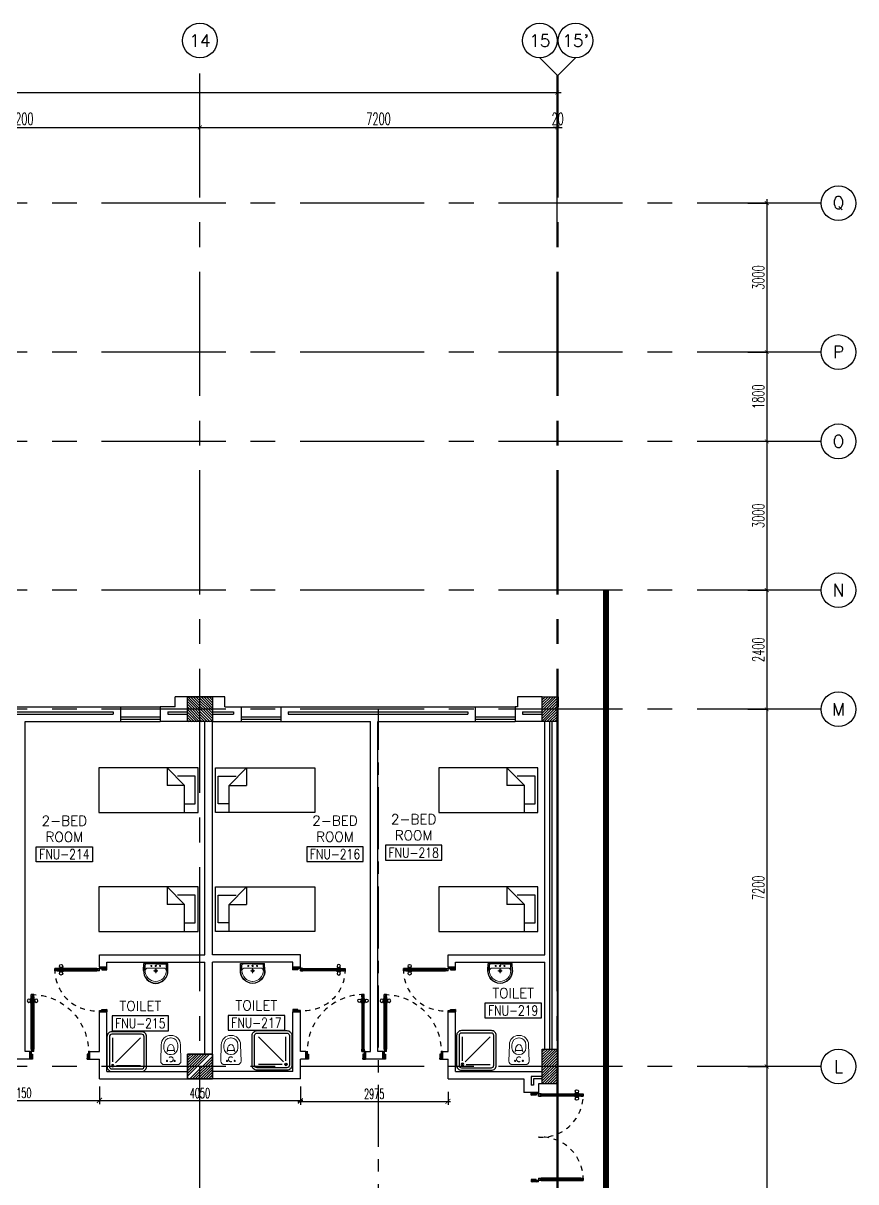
# Model space of a CAD drawing. Extents: x 88808.2 to 88899.2, y 39921.6 to 40001.1.
# Drawn here: x 88882.41 to 88899.19, y 39977.77 to 40001.13 of the extents above; entities that cross this region are included whole.
import ezdxf
from ezdxf.enums import TextEntityAlignment as Align

# ---------------------------------------------------------------- set-up
doc = ezdxf.new("R2010")
doc.units = 0
doc.header["$MEASUREMENT"] = 0
doc.header["$PDMODE"] = 34
for name, pattern in [('CENTER', [2, 1.25, -0.25, 0.25, -0.25]), ('CENTER2', [1.125, 0.75, -0.125, 0.125, -0.125]), ('CENTERX2', [4, 2.5, -0.5, 0.5, -0.5]), ('DASHED', [0.75, 0.5, -0.25]), ('HIDDEN', [0.375, 0.25, -0.125]), ('HIDDEN2', [0.1875, 0.125, -0.0625])]:
    doc.linetypes.add(name, pattern=pattern)
doc.layers.get('0').update_dxf_attribs({"linetype": 'CONTINUOUS'})
doc.layers.get('DEFPOINTS').update_dxf_attribs({"linetype": 'CONTINUOUS'})
for name, color, linetype in [('AX-CR', 2, 'CONTINUOUS'), ('AX-DIM', 4, 'CONTINUOUS'), ('AX-TXT', 2, 'CONTINUOUS'), ('AXES', 11, 'CENTERX2'), ('AXES1', 11, 'CENTER'), ('COL', 2, 'CONTINUOUS'), ('DOOR', 7, 'CONTINUOUS'), ('EJ', 9, 'CONTINUOUS'), ('ELEV', 2, 'CONTINUOUS'), ('FIX', 3, 'CONTINUOUS'), ('FUR', 4, 'CONTINUOUS'), ('HAT', 8, 'CONTINUOUS'), ('INSUL', 4, 'CONTINUOUS'), ('RM-BOX', 4, 'CONTINUOUS'), ('RM-NAME', 2, 'CONTINUOUS'), ('RM-NO', 2, 'CONTINUOUS'), ('ROOF', 7, 'CONTINUOUS'), ('STR', 5, 'CONTINUOUS'), ('WALL', 2, 'CONTINUOUS'), ('WIN', 3, 'CONTINUOUS')]:
    doc.layers.add(name, color=color, linetype=linetype)
doc.styles.add('ROMANS', font='ROMANS.shx', dxfattribs={"width": 0.6})
doc.dimstyles.new('DIM-OUT', dxfattribs={"dimscale": 0, "dimtxt": 0.24, "dimasz": 0.08, "dimexe": 0.02, "dimexo": 0.02, "dimgap": 0.05, "dimtad": 1, "dimdec": 0, "dimlfac": 1000, "dimzin": 0, "dimdsep": 46, "dimtxsty": 'ROMANS', "dimblk1": 'ARCHTICK', "dimblk2": 'ARCHTICK', "dimsah": 1, "dimcen": 0.01, "dimdle": 0.08, "dimclrd": 4, "dimclre": 4, "dimclrt": 2, "dimadec": 0, "dimazin": 0, "dimtp": 2, "dimtm": 2, "dimtfac": 0.114286, "dimtdec": 0, "dimtix": 1, "dimtmove": 2, "dimatfit": 3, "dimldrblk": 'ARCHTICK', "dimfxl": 0, "dimtolj": 1, "dimtzin": 0, "dimarcsym": 0})
doc.dimstyles.new('STANDARD in', dxfattribs={"dimtxt": 0.2, "dimasz": 0.1, "dimexe": 0.07, "dimexo": 0.07, "dimgap": 0.05, "dimtad": 1, "dimdec": 0, "dimlfac": 1000, "dimzin": 0, "dimdsep": 46, "dimtxsty": 'ROMANS', "dimblk": 'ARCHTICK', "dimcen": 0.05, "dimdle": 0.05, "dimclrd": 4, "dimclre": 4, "dimclrt": 2, "dimadec": 0, "dimazin": 0, "dimtfac": 1, "dimtdec": 0, "dimtmove": 2, "dimatfit": 3, "dimfxl": 0, "dimtolj": 1, "dimtzin": 0, "dimarcsym": 0})

# ---------------------------------------------------------------- blocks, each defined once
blk = doc.blocks.new('_ARCHTICK')
at = {"color": 0, "linetype": 'ByBlock', "const_width": 0.15}
blk.add_lwpolyline([(-0.5, -0.5), (0.5, 0.5)], dxfattribs=at)
blk = doc.blocks.new('*D405')
at = {"layer": 'DEFPOINTS', "color": 0, "linetype": 'Continuous'}
for p in [(88883.945, 39979.766), (88887.995, 39979.766), (88887.995, 39979.412)]:
    blk.add_point(p, dxfattribs=at)
at = {"layer": 'WIN', "color": 4, "linetype": 'Continuous', "lineweight": -2}
for p, q in [((88883.945, 39979.696), (88883.945, 39979.342)), ((88887.995, 39979.696), (88887.995, 39979.342)), ((88883.895, 39979.412), (88888.045, 39979.412))]:
    blk.add_line(p, q, dxfattribs=at)
at = {"layer": 'WIN', "color": 4, "linetype": 'Continuous', "lineweight": -2, "xscale": 0.1, "yscale": 0.1, "zscale": 0.1, "rotation": 180}
blk.add_blockref('_ARCHTICK', (88883.945, 39979.412), dxfattribs=at)
at = {"layer": 'WIN', "color": 4, "linetype": 'Continuous', "lineweight": -2, "xscale": 0.1, "yscale": 0.1, "zscale": 0.1}
blk.add_blockref('_ARCHTICK', (88887.995, 39979.412), dxfattribs=at)
at = {"layer": 'WIN', "color": 2, "linetype": 'Continuous', "insert": (88885.97, 39979.562), "char_height": 0.2, "attachment_point": 5, "style": 'ROMANS'}
blk.add_mtext('\\A1;4050', dxfattribs=at)
blk = doc.blocks.new('*D406')
at = {"layer": 'DEFPOINTS', "color": 0, "linetype": 'Continuous'}
for p in [(88880.795, 39979.757), (88883.945, 39979.757), (88883.945, 39979.416)]:
    blk.add_point(p, dxfattribs=at)
at = {"layer": 'WIN', "color": 4, "linetype": 'Continuous', "lineweight": -2}
for p, q in [((88880.795, 39979.687), (88880.795, 39979.346)), ((88883.945, 39979.687), (88883.945, 39979.346)), ((88880.745, 39979.416), (88883.995, 39979.416))]:
    blk.add_line(p, q, dxfattribs=at)
at = {"layer": 'WIN', "color": 4, "linetype": 'Continuous', "lineweight": -2, "xscale": 0.1, "yscale": 0.1, "zscale": 0.1, "rotation": 180}
blk.add_blockref('_ARCHTICK', (88880.795, 39979.416), dxfattribs=at)
at = {"layer": 'WIN', "color": 4, "linetype": 'Continuous', "lineweight": -2, "xscale": 0.1, "yscale": 0.1, "zscale": 0.1}
blk.add_blockref('_ARCHTICK', (88883.945, 39979.416), dxfattribs=at)
at = {"layer": 'WIN', "color": 2, "linetype": 'Continuous', "insert": (88882.37, 39979.566), "char_height": 0.2, "attachment_point": 5, "style": 'ROMANS'}
blk.add_mtext('\\A1;3150', dxfattribs=at)
blk = doc.blocks.new('*D407')
at = {"layer": 'DEFPOINTS', "color": 0, "linetype": 'Continuous'}
for p in [(88887.995, 39979.658), (88890.97, 39979.658), (88890.97, 39979.396)]:
    blk.add_point(p, dxfattribs=at)
at = {"layer": 'WIN', "color": 4, "linetype": 'Continuous', "lineweight": -2}
for p, q in [((88887.995, 39979.588), (88887.995, 39979.326)), ((88890.97, 39979.588), (88890.97, 39979.326)), ((88887.945, 39979.396), (88891.02, 39979.396))]:
    blk.add_line(p, q, dxfattribs=at)
at = {"layer": 'WIN', "color": 4, "linetype": 'Continuous', "lineweight": -2, "xscale": 0.1, "yscale": 0.1, "zscale": 0.1, "rotation": 180}
blk.add_blockref('_ARCHTICK', (88887.995, 39979.396), dxfattribs=at)
at = {"layer": 'WIN', "color": 4, "linetype": 'Continuous', "lineweight": -2, "xscale": 0.1, "yscale": 0.1, "zscale": 0.1}
blk.add_blockref('_ARCHTICK', (88890.97, 39979.396), dxfattribs=at)
at = {"layer": 'WIN', "color": 2, "linetype": 'Continuous', "insert": (88889.483, 39979.546), "char_height": 0.2, "attachment_point": 5, "style": 'ROMANS'}
blk.add_mtext('\\A1;2975', dxfattribs=at)
blk = doc.blocks.new('AXR')
at = {"layer": 'AX-CR'}
blk.add_circle((350, 0), 350, dxfattribs=at)
at = {"layer": 'AX-TXT', "style": 'ROMANS'}
blk.add_attdef('AX', text='', height=250, dxfattribs=at).set_placement((350, 0), align=Align.MIDDLE)
blk = doc.blocks.new('*D421')
at = {"layer": 'AX-DIM', "color": 4, "lineweight": -2}
for p, q in [((88897.015, 39989.7), (88897.415, 39989.7)), ((88897.395, 39989.78), (88897.395, 39987.22)), ((88897.015, 39987.3), (88897.415, 39987.3))]:
    blk.add_line(p, q, dxfattribs=at)
at = {"layer": 'DEFPOINTS', "color": 0}
for p in [(88896.995, 39989.7), (88896.995, 39987.3), (88897.395, 39987.3)]:
    blk.add_point(p, dxfattribs=at)
at = {"layer": 'AX-DIM', "color": 4, "lineweight": -2, "xscale": 0.08, "yscale": 0.08, "zscale": 0.08}
for p, rotation in [((88897.395, 39989.7), 90), ((88897.395, 39987.3), 270)]:
    blk.add_blockref('_ARCHTICK', p, dxfattribs=dict(at, rotation=rotation))
at = {"layer": 'AX-DIM', "color": 2, "insert": (88897.225, 39988.5), "char_height": 0.24, "attachment_point": 5, "rotation": 90, "style": 'ROMANS'}
blk.add_mtext('\\A1;2400', dxfattribs=at)
blk = doc.blocks.new('*D422')
at = {"layer": 'AX-DIM', "color": 4, "lineweight": -2}
for p, q in [((88897.015, 39980.1), (88897.415, 39980.1)), ((88897.395, 39980.18), (88897.395, 39972.82)), ((88897.015, 39972.9), (88897.415, 39972.9))]:
    blk.add_line(p, q, dxfattribs=at)
at = {"layer": 'DEFPOINTS', "color": 0}
for p in [(88896.995, 39980.1), (88896.995, 39972.9), (88897.395, 39972.9)]:
    blk.add_point(p, dxfattribs=at)
at = {"layer": 'AX-DIM', "color": 4, "lineweight": -2, "xscale": 0.08, "yscale": 0.08, "zscale": 0.08}
for p, rotation in [((88897.395, 39980.1), 90), ((88897.395, 39972.9), 270)]:
    blk.add_blockref('_ARCHTICK', p, dxfattribs=dict(at, rotation=rotation))
at = {"layer": 'AX-DIM', "color": 2, "insert": (88897.225, 39976.5), "char_height": 0.24, "attachment_point": 5, "rotation": 90, "style": 'ROMANS'}
blk.add_mtext('\\A1;7200', dxfattribs=at)
blk = doc.blocks.new('*D424')
at = {"layer": 'AX-DIM', "color": 4, "lineweight": -2}
for p, q in [((88897.015, 39987.3), (88897.415, 39987.3)), ((88897.395, 39987.38), (88897.395, 39980.02)), ((88897.015, 39980.1), (88897.415, 39980.1))]:
    blk.add_line(p, q, dxfattribs=at)
at = {"layer": 'DEFPOINTS', "color": 0}
for p in [(88896.995, 39987.3), (88896.995, 39980.1), (88897.395, 39980.1)]:
    blk.add_point(p, dxfattribs=at)
at = {"layer": 'AX-DIM', "color": 4, "lineweight": -2, "xscale": 0.08, "yscale": 0.08, "zscale": 0.08}
for p, rotation in [((88897.395, 39987.3), 90), ((88897.395, 39980.1), 270)]:
    blk.add_blockref('_ARCHTICK', p, dxfattribs=dict(at, rotation=rotation))
at = {"layer": 'AX-DIM', "color": 2, "insert": (88897.225, 39983.7), "char_height": 0.24, "attachment_point": 5, "rotation": 90, "style": 'ROMANS'}
blk.add_mtext('\\A1;7200', dxfattribs=at)
blk = doc.blocks.new('*D425')
at = {"layer": 'AX-DIM', "color": 4, "lineweight": -2}
for p, q in [((88897.395, 39997.58), (88897.395, 39994.42)), ((88897.015, 39997.5), (88897.415, 39997.5)), ((88897.015, 39994.5), (88897.415, 39994.5))]:
    blk.add_line(p, q, dxfattribs=at)
at = {"layer": 'DEFPOINTS', "color": 0}
for p in [(88896.995, 39997.5), (88896.995, 39994.5), (88897.395, 39994.5)]:
    blk.add_point(p, dxfattribs=at)
at = {"layer": 'AX-DIM', "color": 4, "lineweight": -2, "xscale": 0.08, "yscale": 0.08, "zscale": 0.08}
for p, rotation in [((88897.395, 39997.5), 90), ((88897.395, 39994.5), 270)]:
    blk.add_blockref('_ARCHTICK', p, dxfattribs=dict(at, rotation=rotation))
at = {"layer": 'AX-DIM', "color": 2, "insert": (88897.225, 39996), "char_height": 0.24, "attachment_point": 5, "rotation": 90, "style": 'ROMANS'}
blk.add_mtext('\\A1;3000', dxfattribs=at)
blk = doc.blocks.new('*D426')
at = {"layer": 'AX-DIM', "color": 4, "lineweight": -2}
for p, q in [((88897.015, 39992.7), (88897.415, 39992.7)), ((88897.395, 39992.78), (88897.395, 39989.62)), ((88897.015, 39989.7), (88897.415, 39989.7))]:
    blk.add_line(p, q, dxfattribs=at)
at = {"layer": 'DEFPOINTS', "color": 0}
for p in [(88896.995, 39992.7), (88896.995, 39989.7), (88897.395, 39989.7)]:
    blk.add_point(p, dxfattribs=at)
at = {"layer": 'AX-DIM', "color": 4, "lineweight": -2, "xscale": 0.08, "yscale": 0.08, "zscale": 0.08}
for p, rotation in [((88897.395, 39992.7), 90), ((88897.395, 39989.7), 270)]:
    blk.add_blockref('_ARCHTICK', p, dxfattribs=dict(at, rotation=rotation))
at = {"layer": 'AX-DIM', "color": 2, "insert": (88897.225, 39991.2), "char_height": 0.24, "attachment_point": 5, "rotation": 90, "style": 'ROMANS'}
blk.add_mtext('\\A1;3000', dxfattribs=at)
blk = doc.blocks.new('*D427')
at = {"layer": 'AX-DIM', "color": 4, "lineweight": -2}
for p, q in [((88897.395, 39994.58), (88897.395, 39992.62)), ((88897.015, 39994.5), (88897.415, 39994.5)), ((88897.015, 39992.7), (88897.415, 39992.7))]:
    blk.add_line(p, q, dxfattribs=at)
at = {"layer": 'DEFPOINTS', "color": 0}
for p in [(88896.995, 39994.5), (88896.995, 39992.7), (88897.395, 39992.7)]:
    blk.add_point(p, dxfattribs=at)
at = {"layer": 'AX-DIM', "color": 4, "lineweight": -2, "xscale": 0.08, "yscale": 0.08, "zscale": 0.08}
for p, rotation in [((88897.395, 39994.5), 90), ((88897.395, 39992.7), 270)]:
    blk.add_blockref('_ARCHTICK', p, dxfattribs=dict(at, rotation=rotation))
at = {"layer": 'AX-DIM', "color": 2, "insert": (88897.225, 39993.6), "char_height": 0.24, "attachment_point": 5, "rotation": 90, "style": 'ROMANS'}
blk.add_mtext('\\A1;1800', dxfattribs=at)
blk = doc.blocks.new('AXU')
at = {"layer": 'AX-CR'}
blk.add_circle((0, 350), 350, dxfattribs=at)
at = {"layer": 'AX-TXT', "style": 'ROMANS'}
blk.add_attdef('AX', text='', height=250, dxfattribs=at).set_placement((0, 350), align=Align.MIDDLE)
blk = doc.blocks.new('WC1')
at = {"layer": 'FIX', "lineweight": 20}
for p, q in [((-727, 5), (-727, -5)), ((-674, 5), (-674, -5)), ((-534, 24), (-540, 0)), ((-540, 0), (-534, -24)), ((-210, 204), (-538, 194)), ((-475, 141), (-538, 141)), ((-395, 76), (-490, 60)), ((-339, 5), (-339, -5)), ((-538, -141), (-475, -141)), ((-538, -194), (-210, -204)), ((-490, -60), (-395, -76))]:
    blk.add_line(p, q, dxfattribs=at)
at = {"layer": 'FIX', "linetype": 'Continuous', "lineweight": 20}
blk.add_line((-420, -47), (-420, 45), dxfattribs=at)
at = {"layer": 'FIX', "lineweight": 20}
blk.add_lwpolyline([(-213, -204), (-210, -204, 0.414214), (-137, -131), (-137, 0), (-137, 131, 0.414214), (-210, 204)], format="xyb", dxfattribs=at)
at = {"layer": 'FIX', "linetype": 'HIDDEN2', "lineweight": 20, "ltscale": 0.3}
blk.add_circle((-245, 0), 49.8, dxfattribs=at)
at = {"layer": 'FIX', "linetype": 'HIDDEN', "lineweight": 20, "ltscale": 0.05}
for centre in [(-213, 78), (-213, -77)]:
    blk.add_circle(centre, 11.6, dxfattribs=at)
at = {"layer": 'FIX', "lineweight": 20}
for centre, radius, start, end in [((-538, 5), 189, 90, 180), ((-538, 5), 136, 90, 180), ((-473, -7), 68.2, 128.9242, 152.8468), ((-464, -18), 82, 108.496, 128.9242), ((-475, 5), 136, 360, 90), ((-538, -5), 189, 180, 270), ((-538, -5), 136, 180, 270), ((-473, 7), 68.2, 207.1532, 231.0758), ((-464, 18), 82, 231.0758, 251.504), ((-475, -5), 136, 270, 0)]:
    blk.add_arc(centre, radius, start, end, dxfattribs=at)
at = {"layer": 'FIX', "linetype": 'Continuous', "lineweight": 20}
for centre, start, end in [((-443, 46), 357.6662, 91.6121), ((-442, -46), 268.3879, 2.3338)]:
    blk.add_arc(centre, 22.3, start, end, dxfattribs=at)
blk = doc.blocks.new('LAV1')
at = {"layer": 'FIX', "linetype": 'DASHED', "lineweight": 20, "ltscale": 0.05}
for p, q in [((0, 170), (0, 270)), ((0, 170), (0, 270)), ((50, 220), (-50, 220))]:
    blk.add_line(p, q, dxfattribs=at)
at = {"layer": 'FIX', "linetype": 'ByBlock', "ltscale": 0.3}
for p, q in [((-280, 210), (-275, 50)), ((-245, 210), (-245, 85)), ((0, 60), (-220, 60)), ((0, 60), (220, 60)), ((245, 210), (245, 85)), ((280, 210), (275, 50))]:
    blk.add_line(p, q, dxfattribs=at)
at = {"layer": 'FIX', "linetype": 'Continuous', "lineweight": 20}
for p, q in [((-275, 210), (-275, 50)), ((0, 50), (-275, 50)), ((0, 50), (-252, 50)), ((0, 155), (-181, 155)), ((0, 155), (181, 155)), ((0, 50), (275, 50)), ((0, 50), (252, 50)), ((275, 210), (275, 50))]:
    blk.add_line(p, q, dxfattribs=at)
at = {"layer": 'FIX', "lineweight": 20}
for p, q in [((16, 107), (-15, 107)), ((0, 92), (0, 123))]:
    blk.add_line(p, q, dxfattribs=at)
at = {"layer": 'FIX', "linetype": 'HIDDEN', "lineweight": 20, "ltscale": 0.05}
for centre in [(-100, 107), (100, 107)]:
    blk.add_circle(centre, 12.4, dxfattribs=at)
at = {"layer": 'FIX', "lineweight": 20}
for centre, radius in [((0, 220), 29.5), ((0, 220), 22.5), ((0, 107), 15.5)]:
    blk.add_circle(centre, radius, dxfattribs=at)
at = {"layer": 'FIX', "linetype": 'ByBlock', "ltscale": 0.3}
for centre, radius, start, end in [((7, 220), 287, 91.3776, 182.0064), ((-7, 220), 287, 357.9936, 88.6224), ((-220, 85), 24.9, 179.7021, 269.9486), ((220, 85), 24.9, 270.0514, 0.2979)]:
    blk.add_arc(centre, radius, start, end, dxfattribs=at)
at = {"layer": 'FIX', "linetype": 'Continuous', "lineweight": 20}
for centre, radius, start, end in [((8, 217), 283, 91.6988, 181.351), ((8, 212), 253, 91.7328, 180.4884), ((-8, 217), 283, 358.649, 88.3012), ((-8, 212), 253, 359.5116, 88.2672), ((-179, 222), 66.9, 190.2006, 268.0786), ((179, 222), 66.9, 271.9214, 349.7994)]:
    blk.add_arc(centre, radius, start, end, dxfattribs=at)
blk = doc.blocks.new('SHR1')
at = {"layer": 'FIX'}
for p, q in [((-196, 196), (-700, 700)), ((-143, 218), (-143, 700)), ((-218, 143), (-700, 143))]:
    blk.add_line(p, q, dxfattribs=at)
for points in [[(-825, 125), (-825, 725, -0.414214), (-725, 825), (-125, 825, -0.414214), (-25, 725), (-25, 125, -0.414214), (-125, 25), (-725, 25, -0.414214)], [(-775, 125), (-775, 725, -0.414214), (-725, 775), (-125, 775, -0.414214), (-75, 725), (-75, 125, -0.414214), (-125, 75), (-725, 75, -0.414214)]]:
    blk.add_lwpolyline(points, format="xyb", close=True, dxfattribs=at)
for radius in [25, 15]:
    blk.add_circle((-143, 143), radius, dxfattribs=at)
blk = doc.blocks.new('RM1')
at = {"layer": 'RM-BOX'}
blk.add_lwpolyline([(570, -200), (-570, -200), (-570, -500), (570, -500)], close=True, dxfattribs=at)
at = {"layer": 'RM-NAME', "style": 'ROMANS'}
for tag, p in [('ROOMNAME1', (0, 324)), ('ROOMNAME2', (0, 0))]:
    blk.add_attdef(tag, text='', height=200, dxfattribs=at).set_placement(p, align=Align.MIDDLE)
at = {"layer": 'RM-NO', "style": 'ROMANS', "width": 0.8}
blk.add_attdef('ROOMNO', text='', height=200, dxfattribs=at).set_placement((0, -350), align=Align.MIDDLE)
blk = doc.blocks.new('C11')
at = {"layer": 'HAT'}
h = blk.add_hatch(dxfattribs=at)
h.set_pattern_fill('ANSI31', color=256, scale=300, style=0)
h.set_pattern_definition([(45, (-248556.182, -75061.005), (-26.5165043, 26.5165043), [])])
h.paths.add_polyline_path([(300, 700), (0, 700), (0, 350), (300, 350)])
h.paths.add_polyline_path([(300, 350), (0, 350), (0, 0), (300, 0)])
at = {"layer": 'COL'}
blk.add_lwpolyline([(300, 700), (300, 0), (0, 0), (0, 700)], close=True, dxfattribs=at)
blk = doc.blocks.new('C-300')
at = {"layer": 'HAT', "linetype": 'ByBlock', "ltscale": 0.3}
h = blk.add_hatch(dxfattribs=at)
h.set_pattern_fill('ANSI31', color=8, scale=300, style=0)
h.set_pattern_definition([(45, (-258496.182, -82361.005), (-26.5165043, 26.5165043), [])])
h.paths.add_polyline_path([(300, 500), (0, 500), (0, 250), (300, 250)])
h.paths.add_polyline_path([(300, 250), (0, 250), (0, 0), (300, 0)])
at = {"layer": 'COL'}
blk.add_lwpolyline([(0, 500), (300, 500), (300, 0), (0, 0)], close=True, dxfattribs=at)
blk = doc.blocks.new('A$C272A55A0')
at = {"layer": 'DOOR', "color": 0, "linetype": 'ByBlock'}
for p, q in [((0, 900), (0, 1050)), ((50, 1050), (0, 1050)), ((25, 950), (50, 950)), ((25, 900), (25, 950)), ((50, 950), (50, 1050)), ((1750, 950), (1750, 1050)), ((1750, 1050), (1800, 1050)), ((1775, 950), (1750, 950)), ((1775, 900), (1775, 950)), ((1800, 1050), (1800, 900)), ((0, 900), (25, 900)), ((75, 900), (25, 900)), ((25, 850), (25, 900)), ((42, 850), (25, 850)), ((58, 870), (42, 870)), ((42, 870), (42, 850)), ((58, 850), (58, 870)), ((75, 850), (58, 850)), ((75, 900), (75, 850)), ((1725, 900), (1775, 900)), ((1725, 900), (1725, 850)), ((1725, 850), (1742, 850)), ((1742, 870), (1758, 870)), ((1742, 850), (1742, 870)), ((1758, 870), (1758, 850)), ((1758, 850), (1775, 850)), ((1800, 900), (1775, 900)), ((1775, 850), (1775, 900)), ((25, 50), (42, 50)), ((25, 50), (25, 0)), ((25, 0), (75, 0)), ((75, 0), (25, 0)), ((42, 50), (42, 30)), ((42, 30), (58, 30)), ((58, 50), (75, 50)), ((58, 50), (58, 30)), ((75, 50), (75, 0)), ((1718, 160), (1709, 160)), ((1709, 95), (1709, 160)), ((1718, 95), (1709, 95)), ((1725, 173), (1718, 173)), ((1718, 173), (1718, 83)), ((1718, 95), (1718, 160)), ((1725, 83), (1718, 83)), ((1742, 50), (1725, 50)), ((1725, 50), (1725, 0)), ((1775, 0), (1725, 0)), ((1725, 0), (1775, 0)), ((1742, 50), (1742, 30)), ((1758, 30), (1742, 30)), ((1775, 50), (1758, 50)), ((1758, 50), (1758, 30)), ((1775, 173), (1782, 173)), ((1775, 83), (1782, 83)), ((1775, 50), (1775, 0)), ((1782, 173), (1782, 83)), ((1782, 160), (1791, 160)), ((1782, 95), (1782, 160)), ((1782, 95), (1791, 95)), ((1791, 95), (1791, 160))]:
    blk.add_line(p, q, dxfattribs=at)
at = {"layer": 'DOOR', "color": 9, "linetype": 'ByBlock'}
for p, q in [((50, 1050), (0, 1010)), ((50, 1050), (0, 937)), ((50, 1050), (37, 950)), ((1750, 1050), (1800, 1010)), ((1750, 1050), (1800, 937)), ((1750, 1050), (1763, 950))]:
    blk.add_line(p, q, dxfattribs=at)
at = {"layer": 'DOOR', "linetype": 'ByBlock'}
for p, q in [((25, 850), (25, 50)), ((42, 850), (42, 50)), ((58, 850), (58, 50)), ((75, 50), (75, 850)), ((1725, 50), (1725, 850)), ((1742, 850), (1742, 50)), ((1758, 850), (1758, 50)), ((1775, 850), (1775, 50))]:
    blk.add_line(p, q, dxfattribs=at)
at = {"layer": 'DOOR', "color": 0, "linetype": 'ByBlock'}
for centre in [(1676, 128), (1824, 128)]:
    blk.add_circle(centre, 32.4, dxfattribs=at)
at = {"layer": 'DOOR', "color": 9, "linetype": 'ByBlock'}
for centre, radius, start, end in [((50, 1050), 54.4, 203.2074, 270), ((50, 1050), 74.4, 227.7764, 270), ((50, 1050), 94.4, 238.0182, 270), ((50, 1050), 114, 244.0838, 257.3774), ((50, 1050), 34.4, 180, 270), ((50, 1050), 14.4, 180, 270), ((1750, 1050), 14.4, 270, 0), ((1750, 1050), 34.4, 270, 0), ((1750, 1050), 54.4, 270, 336.7926), ((1750, 1050), 74.4, 270, 312.2236), ((1750, 1050), 94.4, 270, 301.9818), ((1750, 1050), 114, 282.6226, 295.9162), ((50, 1050), 134, 248.1598, 259.28), ((50, 1050), 154, 251.1053, 256.2858), ((1750, 1050), 134, 280.72, 291.8402), ((1750, 1050), 154, 283.7142, 288.8947)]:
    blk.add_arc(centre, radius, start, end, dxfattribs=at)
at = {"layer": 'DOOR', "linetype": 'HIDDEN', "ltscale": 0.5}
for centre, start, end in [((50, 851), 268.3174, 3.2965), ((1750, 851), 176.7035, 271.6826)]:
    blk.add_arc(centre, 851, start, end, dxfattribs=at)
at = {"layer": 'WALL', "linetype": 'ByBlock'}
blk.add_line((1800, 900), (1800, 1050), dxfattribs=at)
blk = doc.blocks.new('*D428')
at = {"layer": 'AX-DIM', "color": 4, "lineweight": -2}
for p, q in [((88893.17, 39999.028), (88893.09, 39999.028)), ((88893.17, 39998.648), (88893.17, 39999.048)), ((88893.17, 39999.028), (88893.19, 39999.028)), ((88893.19, 39998.648), (88893.19, 39999.048)), ((88893.19, 39999.028), (88893.27, 39999.028))]:
    blk.add_line(p, q, dxfattribs=at)
at = {"layer": 'DEFPOINTS', "color": 0}
for p in [(88893.19, 39999.028), (88893.17, 39998.628), (88893.19, 39998.628)]:
    blk.add_point(p, dxfattribs=at)
at = {"layer": 'AX-DIM', "color": 4, "lineweight": -2, "xscale": 0.08, "yscale": 0.08, "zscale": 0.08}
blk.add_blockref('_ARCHTICK', (88893.17, 39999.028), dxfattribs=at)
at = {"layer": 'AX-DIM', "color": 4, "lineweight": -2, "xscale": 0.08, "yscale": 0.08, "zscale": 0.08, "rotation": 180}
blk.add_blockref('_ARCHTICK', (88893.19, 39999.028), dxfattribs=at)
at = {"layer": 'AX-DIM', "color": 2, "insert": (88893.18, 39999.198), "char_height": 0.24, "attachment_point": 5, "style": 'ROMANS'}
blk.add_mtext('\\A1;20', dxfattribs=at)
blk = doc.blocks.new('*X335')
at = {"color": 0}
for p, q in [((203889, 169947), (204331, 170390)), ((203889, 170000), (204278, 170390)), ((203889, 170053), (204225, 170390)), ((203889, 170107), (204172, 170390)), ((203889, 170160), (204119, 170390)), ((203889, 170213), (204066, 170390)), ((203889, 170266), (204013, 170390)), ((203889, 170319), (203960, 170390)), ((203889, 170372), (203907, 170390)), ((203937, 169890), (204389, 170341)), ((203990, 169890), (204389, 170288)), ((204043, 169890), (204389, 170235)), ((204096, 169890), (204389, 170182)), ((204149, 169890), (204389, 170129)), ((204202, 169890), (204389, 170076)), ((204255, 169890), (204389, 170023)), ((204308, 169890), (204389, 169970)), ((204361, 169890), (204389, 169917))]:
    blk.add_line(p, q, dxfattribs=at)
blk = doc.blocks.new('COL50')
at = {"layer": 'COL'}
blk.add_lwpolyline([(-250, 250), (-250, -250), (250, -250), (250, 250)], close=True, dxfattribs=at)
blk = doc.blocks.new('AH20A')
at = {"layer": 'FUR'}
for p, q in [((0, 0.5), (0, -0.5)), ((1, 0.5), (0, 0.5)), ((0.136, 0.5), (0.136, -0.099)), ((1, -0.5), (1, 0.5)), ((0.136, 0.311), (0.028, 0.311)), ((0.028, 0.311), (0.028, -0.309)), ((0.136, -0.099), (0.313, -0.5)), ((0.136, -0.099), (0.313, -0.099)), ((0.313, -0.5), (0.313, -0.099)), ((0.028, -0.309), (0.208, -0.309)), ((0, -0.5), (1, -0.5))]:
    blk.add_line(p, q, dxfattribs=at)
blk = doc.blocks.new('DOOR90')
at = {"layer": 'DOOR', "linetype": 'ByBlock'}
for p, q in [((0, 0), (-150, 0)), ((-200, -25), (-1000, -25)), ((-200, -42), (-1000, -42)), ((-200, -58), (-1000, -58)), ((-1000, -75), (-200, -75))]:
    blk.add_line(p, q, dxfattribs=at)
at = {"layer": 'DOOR', "color": 0, "linetype": 'ByBlock'}
for p, q in [((-150, 0), (-150, -25)), ((-150, 0), (0, 0)), ((0, -50), (0, 0)), ((-1050, -25), (-1050, -75)), ((-1050, -75), (-1050, -25)), ((-1000, -25), (-1050, -25)), ((-1000, -75), (-1050, -75)), ((-1020, -42), (-1020, -58)), ((-1000, -42), (-1020, -42)), ((-1000, -58), (-1020, -58)), ((-1000, -25), (-1000, -42)), ((-1000, -58), (-1000, -75)), ((-968, -25), (-968, -18)), ((-878, -18), (-968, -18)), ((-968, -75), (-968, -82)), ((-878, -82), (-968, -82)), ((-955, -18), (-955, -9)), ((-955, -9), (-890, -9)), ((-955, -18), (-890, -18)), ((-955, -82), (-955, -91)), ((-955, -82), (-890, -82)), ((-955, -91), (-890, -91)), ((-890, -18), (-890, -9)), ((-890, -82), (-890, -91)), ((-878, -25), (-878, -18)), ((-878, -75), (-878, -82)), ((-200, -42), (-200, -25)), ((-200, -25), (-150, -25)), ((-180, -42), (-200, -42)), ((-200, -75), (-200, -58)), ((-200, -58), (-180, -58)), ((-150, -75), (-200, -75)), ((-180, -58), (-180, -42)), ((-150, -75), (-150, -25)), ((-150, -25), (-100, -25)), ((-100, -25), (-100, -50)), ((-100, -50), (0, -50)), ((-150, -900), (-150, -875)), ((-150, -875), (-100, -875)), ((0, -900), (-150, -900)), ((-150, -900), (0, -900)), ((-100, -850), (0, -850)), ((-100, -875), (-100, -850)), ((0, -850), (0, -900))]:
    blk.add_line(p, q, dxfattribs=at)
at = {"layer": 'DOOR', "color": 9, "linetype": 'ByBlock'}
for p, q in [((0, -50), (-114, 0)), ((0, -50), (-40, 0)), ((0, -50), (-100, -37)), ((0, -850), (-114, -900)), ((0, -850), (-100, -863)), ((0, -850), (-40, -900))]:
    blk.add_line(p, q, dxfattribs=at)
at = {"layer": 'DOOR', "color": 0, "linetype": 'ByBlock'}
for centre in [(-923, 24), (-923, -124)]:
    blk.add_circle(centre, 32.4, dxfattribs=at)
at = {"layer": 'DOOR', "color": 9, "linetype": 'ByBlock'}
for centre, radius, start, end in [((0, -50), 74.4, 137.7764, 180), ((0, -50), 54.4, 113.2074, 180), ((0, -50), 154, 161.1053, 166.2858), ((0, -50), 134, 158.1598, 169.28), ((0, -50), 114, 154.0838, 167.3774), ((0, -50), 94.4, 148.0182, 180), ((0, -50), 34.4, 90, 180), ((0, -50), 14.4, 90, 180), ((0, -850), 154, 193.7142, 198.8947), ((0, -850), 134, 190.72, 201.8402), ((0, -850), 94.4, 180, 211.9818), ((0, -850), 74.4, 180, 222.2236), ((0, -850), 54.4, 180, 246.7926), ((0, -850), 34.4, 180, 270), ((0, -850), 14.4, 180, 270)]:
    blk.add_arc(centre, radius, start, end, dxfattribs=at)
at = {"layer": 'DOOR', "linetype": 'HIDDEN', "ltscale": 0.5}
blk.add_arc((-222, -50), 828, 178.2701, 275.003, dxfattribs=at)
blk = doc.blocks.new('DOOR100')
at = {"layer": 'DOOR', "color": 0, "linetype": 'ByBlock'}
for p, q in [((-92, 1206), (-92, 1141)), ((-83, 1206), (-92, 1206)), ((-83, 1129), (-83, 1219)), ((-76, 1219), (-83, 1219)), ((-83, 1206), (-83, 1141)), ((-76, 1251), (-76, 1301)), ((-76, 1301), (-26, 1301)), ((-26, 1301), (-76, 1301)), ((-59, 1251), (-76, 1251)), ((-59, 1251), (-59, 1271)), ((-43, 1271), (-59, 1271)), ((-43, 1251), (-43, 1271)), ((-26, 1251), (-43, 1251)), ((-26, 1251), (-26, 1301)), ((-26, 1219), (-19, 1219)), ((-19, 1129), (-19, 1219)), ((-19, 1206), (-19, 1141)), ((-19, 1206), (-10, 1206)), ((-10, 1206), (-10, 1141)), ((-83, 1141), (-92, 1141)), ((-76, 1129), (-83, 1129)), ((-26, 1129), (-19, 1129)), ((-19, 1141), (-10, 1141)), ((-1201, 0), (-1201, 150)), ((-1201, 150), (-1176, 150)), ((-1201, 150), (-1201, 0)), ((-1151, 0), (-1201, 0)), ((-1176, 150), (-1176, 100)), ((-1176, 100), (-1151, 100)), ((-1151, 100), (-1151, 0)), ((-76, 200), (-59, 200)), ((-76, 150), (-76, 200)), ((-76, 150), (-26, 150)), ((-59, 200), (-59, 180)), ((-59, 180), (-43, 180)), ((-51, 100), (-51, 0)), ((-26, 100), (-51, 100)), ((-51, 0), (-1, 0)), ((-43, 200), (-26, 200)), ((-43, 180), (-43, 200)), ((-26, 200), (-26, 150)), ((-1, 150), (-26, 150)), ((-26, 150), (-26, 100)), ((-1, 150), (-1, 0))]:
    blk.add_line(p, q, dxfattribs=at)
at = {"layer": 'DOOR', "linetype": 'ByBlock'}
for p, q in [((-76, 1251), (-76, 200)), ((-59, 200), (-59, 1251)), ((-43, 200), (-43, 1251)), ((-26, 200), (-26, 1251))]:
    blk.add_line(p, q, dxfattribs=at)
at = {"layer": 'DOOR', "color": 9, "linetype": 'ByBlock'}
for p, q in [((-1151, 0), (-1201, 114)), ((-1151, 0), (-1201, 40)), ((-1151, 0), (-1164, 100)), ((-51, 0), (-1, 114)), ((-51, 0), (-38, 100)), ((-51, 0), (-1, 40))]:
    blk.add_line(p, q, dxfattribs=at)
at = {"layer": 'DOOR', "color": 0, "linetype": 'ByBlock'}
for centre in [(-125, 1174), (22, 1174)]:
    blk.add_circle(centre, 32.4, dxfattribs=at)
at = {"layer": 'DOOR', "linetype": 'HIDDEN', "ltscale": 0.5}
blk.add_arc((-27, 152), 1149, 89.961, 180.0931, dxfattribs=at)
at = {"layer": 'DOOR', "color": 9, "linetype": 'ByBlock'}
for centre, radius, start, end in [((-1151, 0), 154, 103.7142, 108.8947), ((-1151, 0), 134, 100.72, 111.8402), ((-1151, 0), 94.4, 90, 121.9818), ((-1151, 0), 74.4, 90, 132.2236), ((-1151, 0), 54.4, 90, 156.7926), ((-1151, 0), 34.4, 90, 180), ((-1151, 0), 14.4, 90, 180), ((-51, 0), 94.4, 58.0182, 90), ((-51, 0), 74.4, 47.7764, 90), ((-51, 0), 54.4, 23.2074, 90), ((-51, 0), 34.4, 0, 90), ((-51, 0), 14.4, 0, 90), ((-51, 0), 134, 68.1598, 79.28), ((-51, 0), 114, 64.0838, 77.3774), ((-51, 0), 154, 71.1053, 76.2858)]:
    blk.add_arc(centre, radius, start, end, dxfattribs=at)
blk = doc.blocks.new('*X345')
at = {"color": 0}
for p, q in [((203889, 118293), (204345, 118750)), ((203889, 118346), (204292, 118750)), ((203889, 118399), (204239, 118750)), ((203889, 118452), (204186, 118750)), ((203889, 118505), (204133, 118750)), ((203889, 118558), (204080, 118750)), ((203889, 118611), (204027, 118750)), ((203889, 118665), (203974, 118750)), ((203889, 118718), (203921, 118750)), ((203898, 118250), (204389, 118740)), ((203951, 118250), (204389, 118687)), ((204004, 118250), (204389, 118634)), ((204057, 118250), (204389, 118581)), ((204110, 118250), (204389, 118528)), ((204163, 118250), (204389, 118475)), ((204216, 118250), (204389, 118422)), ((204269, 118250), (204389, 118369)), ((204322, 118250), (204389, 118316)), ((204375, 118250), (204389, 118263))]:
    blk.add_line(p, q, dxfattribs=at)
blk = doc.blocks.new('*D455')
at = {"layer": 'AX-DIM', "color": 4, "lineweight": -2}
for p, q in [((88885.89, 39999.028), (88893.25, 39999.028)), ((88885.97, 39998.648), (88885.97, 39999.048)), ((88893.17, 39998.648), (88893.17, 39999.048))]:
    blk.add_line(p, q, dxfattribs=at)
at = {"layer": 'DEFPOINTS', "color": 0}
for p in [(88893.17, 39999.028), (88885.97, 39998.628), (88893.17, 39998.628)]:
    blk.add_point(p, dxfattribs=at)
at = {"layer": 'AX-DIM', "color": 4, "lineweight": -2, "xscale": 0.08, "yscale": 0.08, "zscale": 0.08, "rotation": 180}
blk.add_blockref('_ARCHTICK', (88885.97, 39999.028), dxfattribs=at)
at = {"layer": 'AX-DIM', "color": 4, "lineweight": -2, "xscale": 0.08, "yscale": 0.08, "zscale": 0.08}
blk.add_blockref('_ARCHTICK', (88893.17, 39999.028), dxfattribs=at)
at = {"layer": 'AX-DIM', "color": 2, "insert": (88889.57, 39999.198), "char_height": 0.24, "attachment_point": 5, "style": 'ROMANS'}
blk.add_mtext('\\A1;7200', dxfattribs=at)
blk = doc.blocks.new('*D456')
at = {"layer": 'AX-DIM', "color": 4, "lineweight": -2}
for p, q in [((88878.69, 39999.028), (88886.05, 39999.028)), ((88878.77, 39998.648), (88878.77, 39999.048)), ((88885.97, 39998.648), (88885.97, 39999.048))]:
    blk.add_line(p, q, dxfattribs=at)
at = {"layer": 'DEFPOINTS', "color": 0}
for p in [(88885.97, 39999.028), (88878.77, 39998.628), (88885.97, 39998.628)]:
    blk.add_point(p, dxfattribs=at)
at = {"layer": 'AX-DIM', "color": 4, "lineweight": -2, "xscale": 0.08, "yscale": 0.08, "zscale": 0.08, "rotation": 180}
blk.add_blockref('_ARCHTICK', (88878.77, 39999.028), dxfattribs=at)
at = {"layer": 'AX-DIM', "color": 4, "lineweight": -2, "xscale": 0.08, "yscale": 0.08, "zscale": 0.08}
blk.add_blockref('_ARCHTICK', (88885.97, 39999.028), dxfattribs=at)
at = {"layer": 'AX-DIM', "color": 2, "insert": (88882.37, 39999.198), "char_height": 0.24, "attachment_point": 5, "style": 'ROMANS'}
blk.add_mtext('\\A1;7200', dxfattribs=at)
blk = doc.blocks.new('*D494')
at = {"layer": 'AX-DIM', "color": 4, "lineweight": -2}
for p, q in [((88818.4, 39999.728), (88893.25, 39999.728)), ((88818.48, 39999.348), (88818.48, 39999.748)), ((88893.17, 39996.657), (88893.17, 39999.748))]:
    blk.add_line(p, q, dxfattribs=at)
at = {"layer": 'DEFPOINTS', "color": 0}
for p in [(88893.17, 39999.728), (88818.48, 39999.328), (88893.17, 39996.637)]:
    blk.add_point(p, dxfattribs=at)
at = {"layer": 'AX-DIM', "color": 4, "lineweight": -2, "xscale": 0.08, "yscale": 0.08, "zscale": 0.08, "rotation": 180}
blk.add_blockref('_ARCHTICK', (88818.48, 39999.728), dxfattribs=at)
at = {"layer": 'AX-DIM', "color": 4, "lineweight": -2, "xscale": 0.08, "yscale": 0.08, "zscale": 0.08}
blk.add_blockref('_ARCHTICK', (88893.17, 39999.728), dxfattribs=at)
at = {"layer": 'AX-DIM', "color": 2, "insert": (88855.825, 39999.898), "char_height": 0.24, "attachment_point": 5, "style": 'ROMANS'}
blk.add_mtext('\\A1;74690', dxfattribs=at)

msp = doc.modelspace()

# ---------------------------------------------------------------- linework, layer by layer
at = {"layer": 'AXES'}
for p, q in [((88885.9703, 39921.6153), (88885.9703, 40000.4279)), ((88893.1703, 40000.0779), (88892.8203, 40000.4279)), ((88893.1903, 40000.0779), (88893.5403, 40000.4279)), ((88893.1703, 39921.6153), (88893.1703, 40000.0779)), ((88893.1903, 39921.6153), (88893.1903, 40000.0779)), ((88898.4894, 39997.4996), (88876.9703, 39997.4996)), ((88898.4894, 39994.4996), (88876.9703, 39994.4996)), ((88898.4894, 39992.6996), (88876.9703, 39992.6996)), ((88898.4894, 39989.6996), (88876.9703, 39989.6996)), ((88898.4894, 39987.2996), (88876.9958, 39987.2996)), ((88898.4894, 39980.0996), (88876.9703, 39980.0996))]:
    msp.add_line(p, q, dxfattribs=at)
at = {"layer": 'AXES1'}
msp.add_line((88889.5703, 39928.4796), (88889.5703, 39987.2996), dxfattribs=at)
at = {"layer": 'COL'}
msp.add_lwpolyline([(88885.7203, 39987.0496), (88885.7203, 39987.5496), (88886.2203, 39987.5496), (88886.2203, 39987.0496)], close=True, dxfattribs=at)
at = {"layer": 'EJ'}
for p, q in [((88893.1703, 39977.5996), (88893.1703, 39979.7496)), ((88893.1903, 39977.5996), (88893.1903, 39979.7496))]:
    msp.add_line(p, q, dxfattribs=at)
at = {"layer": 'ELEV', "linetype": 'CENTER2', "const_width": 0.12}
msp.add_lwpolyline([(88894.1545, 39926.0796), (88894.1545, 39989.6996)], dxfattribs=at)
at = {"layer": 'INSUL'}
for p, q in [((88880.5491, 39987.2496), (88884.2203, 39987.2496)), ((88880.5491, 39987.1996), (88884.2203, 39987.1996)), ((88884.2203, 39987.2496), (88884.2203, 39987.1996)), ((88885.3203, 39987.2496), (88885.3203, 39987.1996)), ((88885.3203, 39987.2496), (88885.7203, 39987.2496)), ((88885.3203, 39987.1996), (88885.7203, 39987.1996)), ((88886.2203, 39987.2496), (88886.6458, 39987.2496)), ((88886.2203, 39987.1996), (88886.6458, 39987.1996)), ((88886.6458, 39987.2496), (88886.6458, 39987.1996)), ((88887.7458, 39987.2496), (88891.3703, 39987.2496)), ((88887.7458, 39987.2496), (88887.7458, 39987.1996)), ((88887.7458, 39987.1996), (88891.3703, 39987.1996)), ((88891.3703, 39987.2496), (88891.3703, 39987.1996)), ((88892.4703, 39987.2496), (88892.8703, 39987.2496)), ((88892.4703, 39987.2496), (88892.4703, 39987.1996)), ((88892.4703, 39987.1996), (88892.8703, 39987.1996)), ((88893.0203, 39980.4496), (88893.0203, 39987.0496)), ((88893.0703, 39980.4496), (88893.0703, 39987.0496)), ((88892.6453, 39979.8996), (88892.6453, 39979.7246)), ((88892.8703, 39979.8996), (88892.6453, 39979.8996)), ((88892.6953, 39979.8496), (88892.6953, 39979.7246)), ((88892.8703, 39979.8496), (88892.6953, 39979.8496)), ((88892.6953, 39979.7246), (88892.6453, 39979.7246))]:
    msp.add_line(p, q, dxfattribs=at)
at = {"layer": 'ROOF'}
msp.add_line((88893.1903, 39987.5496), (88893.1903, 39987.3496), dxfattribs=at)
at = {"layer": 'ROOF', "color": 9}
msp.add_line((88893.1903, 39979.7496), (88893.1903, 39987.3496), dxfattribs=at)
at = {"layer": 'STR'}
msp.add_line((88893.1903, 39979.7496), (88893.1903, 39979.8496), dxfattribs=at)
at = {"layer": 'WALL'}
for p, q in [((88886.4703, 39987.5496), (88885.4703, 39987.5496)), ((88885.4703, 39987.3496), (88885.4703, 39987.5496)), ((88886.4703, 39987.3496), (88886.4703, 39987.5496)), ((88892.8703, 39987.5496), (88892.3703, 39987.5496)), ((88892.3703, 39987.5496), (88892.3703, 39987.3496)), ((88880.3991, 39987.3496), (88884.3703, 39987.3496)), ((88884.3703, 39987.3496), (88884.3703, 39987.0496)), ((88885.1703, 39987.3496), (88885.1703, 39987.0496)), ((88885.4703, 39987.3496), (88885.1703, 39987.3496)), ((88886.4703, 39987.3496), (88886.7991, 39987.3496)), ((88886.7991, 39987.3496), (88886.7991, 39987.0496)), ((88887.5991, 39987.3496), (88891.5203, 39987.3496)), ((88887.5991, 39987.3496), (88887.5991, 39987.0496)), ((88891.5203, 39987.3496), (88891.5203, 39987.0496)), ((88892.3203, 39987.3496), (88892.3203, 39987.0496)), ((88892.3703, 39987.3496), (88892.3203, 39987.3496)), ((88882.4453, 39980.3996), (88882.4453, 39987.0496)), ((88882.4486, 39987.0496), (88884.3703, 39987.0496)), ((88885.7203, 39987.0496), (88885.1703, 39987.0496)), ((88886.0703, 39982.3496), (88886.0703, 39987.0496)), ((88886.2203, 39982.3496), (88886.2203, 39987.0496)), ((88886.2203, 39987.0496), (88886.7991, 39987.0496)), ((88887.5991, 39987.0496), (88889.4111, 39987.0496)), ((88889.4078, 39980.3996), (88889.4078, 39987.0496)), ((88889.5578, 39980.3996), (88889.5578, 39987.0496)), ((88889.5611, 39987.0496), (88891.5203, 39987.0496)), ((88892.8703, 39987.0496), (88892.3203, 39987.0496)), ((88892.9203, 39982.3496), (88892.9203, 39987.0496)), ((88893.1703, 39987.0496), (88893.1703, 39980.4496)), ((88893.1703, 39981.6996), (88893.1703, 39987.0496)), ((88883.9453, 39982.0996), (88883.9453, 39982.3496)), ((88884.0953, 39982.0996), (88884.0953, 39982.1996)), ((88886.0703, 39980.3496), (88886.0703, 39982.1996)), ((88886.2203, 39980.3496), (88886.2203, 39982.1996)), ((88887.8453, 39982.0996), (88887.8453, 39982.1996)), ((88887.9953, 39982.0996), (88887.9953, 39982.3496)), ((88890.9703, 39982.3496), (88892.9203, 39982.3496)), ((88890.9703, 39982.0996), (88890.9703, 39982.3496)), ((88891.1203, 39982.1996), (88892.9203, 39982.1996)), ((88891.1203, 39982.0996), (88891.1203, 39982.1996)), ((88891.1203, 39982.0996), (88891.1203, 39982.1996)), ((88891.9703, 39982.1996), (88892.9203, 39982.1996)), ((88892.9203, 39980.4496), (88892.9203, 39982.1996)), ((88890.9703, 39982.0996), (88891.1203, 39982.0996)), ((88883.9453, 39980.3996), (88883.9453, 39981.1996)), ((88884.0953, 39979.9996), (88884.0953, 39981.1996)), ((88887.8453, 39979.9996), (88887.8453, 39981.1996)), ((88887.9953, 39980.3996), (88887.9953, 39981.1996)), ((88890.9703, 39981.1996), (88891.1203, 39981.1996)), ((88890.9703, 39980.3996), (88890.9703, 39981.1996)), ((88891.1203, 39979.9996), (88891.1203, 39981.1996)), ((88882.5453, 39980.2496), (88882.5453, 39980.3996)), ((88883.7453, 39980.3996), (88883.9453, 39980.3996)), ((88883.7453, 39980.2496), (88883.7453, 39980.3996)), ((88888.1073, 39980.3996), (88887.9953, 39980.3996)), ((88888.1073, 39980.2496), (88888.1073, 39980.3996)), ((88889.3073, 39980.2496), (88889.3073, 39980.3996)), ((88889.6583, 39980.2496), (88889.6583, 39980.3996)), ((88890.8583, 39980.3996), (88890.9703, 39980.3996)), ((88890.8583, 39980.2496), (88890.8583, 39980.3996)), ((88883.7453, 39980.2496), (88883.9453, 39980.2496)), ((88883.9453, 39979.8496), (88883.9453, 39980.2496)), ((88887.9953, 39979.8496), (88887.9953, 39980.2496)), ((88888.1073, 39980.2496), (88887.9953, 39980.2496)), ((88890.8583, 39980.2496), (88890.9703, 39980.2496)), ((88890.9703, 39979.8496), (88890.9703, 39980.2496)), ((88883.9453, 39979.8496), (88885.7203, 39979.8496)), ((88887.9953, 39979.8496), (88886.2203, 39979.8496)), ((88890.9703, 39979.8496), (88892.4953, 39979.8496)), ((88891.1203, 39979.9996), (88892.8736, 39979.9996)), ((88892.4953, 39979.8496), (88892.4953, 39979.5746)), ((88893.1703, 39979.8996), (88893.1703, 39979.7496)), ((88893.1703, 39979.7496), (88892.7953, 39979.7496)), ((88892.7953, 39979.7496), (88892.7953, 39979.5746)), ((88892.7953, 39979.5746), (88892.4953, 39979.5746))]:
    msp.add_line(p, q, dxfattribs=at)
at = {"layer": 'WALL', "linetype": 'ByBlock'}
for p, q in [((88883.9453, 39982.3496), (88886.0703, 39982.3496)), ((88884.0953, 39982.1996), (88886.0703, 39982.1996)), ((88887.9953, 39982.3496), (88886.2203, 39982.3496)), ((88887.8453, 39982.1996), (88886.2203, 39982.1996)), ((88883.9453, 39982.0996), (88884.0953, 39982.0996)), ((88887.9953, 39982.0996), (88887.8453, 39982.0996)), ((88883.9453, 39981.1996), (88884.0953, 39981.1996)), ((88887.9953, 39981.1996), (88887.8453, 39981.1996)), ((88882.5453, 39980.3996), (88882.4453, 39980.3996)), ((88889.3073, 39980.3996), (88889.4078, 39980.3996)), ((88889.6583, 39980.3996), (88889.5578, 39980.3996)), ((88882.5453, 39980.2496), (88882.1953, 39980.2496)), ((88889.6583, 39980.2496), (88889.3073, 39980.2496)), ((88884.0953, 39979.9996), (88885.7203, 39979.9996)), ((88887.8453, 39979.9996), (88886.2203, 39979.9996))]:
    msp.add_line(p, q, dxfattribs=at)
at = {"layer": 'WIN'}
for p, q in [((88884.3703, 39987.3496), (88885.1703, 39987.3496)), ((88886.7991, 39987.3496), (88887.5991, 39987.3496)), ((88891.5203, 39987.3496), (88892.3203, 39987.3496)), ((88884.3703, 39987.1496), (88885.1703, 39987.1496)), ((88884.3703, 39987.0996), (88885.1703, 39987.0996)), ((88886.7991, 39987.1496), (88887.5991, 39987.1496)), ((88886.7991, 39987.0996), (88887.5991, 39987.0996)), ((88891.5203, 39987.1496), (88892.3203, 39987.1496)), ((88891.5203, 39987.0996), (88892.3203, 39987.0996)), ((88884.3703, 39987.0496), (88885.1703, 39987.0496)), ((88886.7991, 39987.0496), (88887.5991, 39987.0496)), ((88891.5203, 39987.0496), (88892.3203, 39987.0496))]:
    msp.add_line(p, q, dxfattribs=at)

# ---------------------------------------------------------------- block references
at = {"layer": 'AXES', "xscale": 0.001000000003841706, "yscale": 0.000999999996565748, "zscale": 0.001}
for name, p, values in [('AXU', (88885.9703, 40000.4279), {'AX': '14'}), ('AXU', (88892.8203, 40000.4279), {'AX': '15'}), ('AXU', (88893.5403, 40000.4279), {'AX': "15'"}), ('AXR', (88898.4894, 39997.4996), {'AX': 'Q'}), ('AXR', (88898.4894, 39994.4996), {'AX': 'P'}), ('AXR', (88898.4894, 39992.6996), {'AX': 'O'}), ('AXR', (88898.4894, 39989.6996), {'AX': 'N'}), ('AXR', (88898.4894, 39987.2996), {'AX': 'M'}), ('AXR', (88898.4894, 39980.0996), {'AX': 'L'})]:
    msp.add_blockref(name, p, dxfattribs=at).add_auto_attribs(values)
at = {"layer": 'COL', "color": 6, "linetype": 'ByBlock', "ltscale": 0.3, "xscale": 0.001000000003841706, "yscale": 0.000999999996565748, "zscale": 0.001}
msp.add_blockref('C-300', (88892.8703, 39987.0496), dxfattribs=at)
at = {"layer": 'COL', "xscale": 0.001000000003841706, "yscale": 0.000999999996565748, "zscale": 0.001}
for name, p in [('COL50', (88885.9703, 39980.0996)), ('C11', (88892.8703, 39979.7496))]:
    msp.add_blockref(name, p, dxfattribs=at)
at = {"layer": 'COL', "xscale": -0.001000000003841706, "yscale": 0.000999999996565748, "zscale": 0.001, "rotation": 180}
msp.add_blockref('COL50', (88885.9703, 39980.0996), dxfattribs=at)
msp.add_blockref('COL50', (88885.9703, 39980.0996), dxfattribs=at)
at = {"layer": 'DOOR', "color": 0, "linetype": 'ByBlock', "yscale": 0.000999999996565748, "zscale": 0.001}
for name, p, xscale in [('DOOR90', (88884.0953, 39982.0996), 0.001000000003841706), ('DOOR90', (88887.8453, 39982.0996), -0.001000000003841706), ('DOOR90', (88891.1203, 39982.0996), 0.001000000003841706), ('DOOR100', (88882.5453, 39980.2496), -0.001000000003841706), ('DOOR100', (88889.3073, 39980.2496), 0.001000000003841706), ('DOOR100', (88889.6572, 39980.2496), -0.001000000003841706)]:
    msp.add_blockref(name, p, dxfattribs=dict(at, xscale=xscale))
at = {"layer": 'DOOR', "color": 0, "linetype": 'ByBlock', "xscale": 0.000999999996565748, "yscale": 0.000999999996565748, "zscale": 0.001, "rotation": 90}
msp.add_blockref('A$C272A55A0', (88893.6956, 39977.7746), dxfattribs=at)
at = {"layer": 'FIX'}
for name, p, xscale, yscale, zscale, rotation in [('AH20A', (88885.9326, 39985.6715), 2, 0.9000000000014552, 2, 180), ('AH20A', (88886.2841, 39985.6715), -2, 0.9000000000014552, 2, 180), ('AH20A', (88892.7826, 39985.6715), 2, 0.9000000000014552, 2, 180), ('AH20A', (88885.9326, 39983.2727), 2, 0.9000000000014552, 2, 180), ('AH20A', (88886.2841, 39983.2727), -2, 0.9000000000014552, 2, 180), ('AH20A', (88892.7826, 39983.2727), 2, 0.9000000000014552, 2, 180), ('LAV1', (88885.0796, 39982.2206), 0.0008800000068731606, 0.000879999999597203, 0.0008800000000000001, 180), ('LAV1', (88887.0328, 39982.2206), -0.0008800000068731606, 0.000879999999597203, 0.0008800000000000001, 180), ('LAV1', (88892.0203, 39982.2206), -0.0008800000068731606, 0.000879999999597203, 0.0008800000000000001, 180), ('WC1', (88885.3836, 39979.9996), 0.000999999996565748, 0.000999999996565748, 0.001, 270), ('WC1', (88886.5944, 39979.9996), -0.000999999996565748, 0.000999999996565748, 0.001, 90), ('WC1', (88892.4003, 39979.9996), -0.000999999996565748, 0.000999999996565748, 0.001, 90)]:
    msp.add_blockref(name, p, dxfattribs=dict(at, xscale=xscale, yscale=yscale, zscale=zscale, rotation=rotation))
at = {"layer": 'HAT', "xscale": -0.001000000003841706, "yscale": 0.000999999996565748, "zscale": 0.001, "rotation": 180}
msp.add_blockref('*X345', (88681.8317, 40105.7993), dxfattribs=at)
at = {"layer": 'HAT', "xscale": 0.001000000003841706, "yscale": 0.000999999996565748, "zscale": 0.001}
msp.add_blockref('*X335', (88681.8317, 39809.9598), dxfattribs=at)
at = {"layer": 'RM-NO'}
ref = msp.add_blockref('RM1', (88883.2381, 39984.7272), dxfattribs=dict(at, xscale=-0.001000000003841706, yscale=0.000999999996565748, zscale=0.001))
ref.add_attrib('ROOMNO', 'FNU-214', dxfattribs={"height": 0.2, "style": 'ROMANS', "width": 0.8}).set_placement((88883.2381, 39984.3772), align=Align.MIDDLE)
ref.add_attrib('ROOMNAME2', 'ROOM', dxfattribs={"layer": 'RM-NAME', "height": 0.2, "style": 'ROMANS'}).set_placement((88883.2381, 39984.7272), align=Align.MIDDLE)
ref.add_attrib('ROOMNAME1', '2-BED', dxfattribs={"layer": 'RM-NAME', "height": 0.2, "style": 'ROMANS'}).set_placement((88883.2381, 39985.051), align=Align.MIDDLE)
at = {"layer": 'RM-NO', "xscale": 0.001000000003841706, "yscale": 0.000999999996565748, "zscale": 0.001}
for p, values in [((88888.6918, 39984.7298), {'ROOMNO': 'FNU-216', 'ROOMNAME2': 'ROOM', 'ROOMNAME1': '2-BED'}), ((88890.2773, 39984.7586), {'ROOMNO': 'FNU-218', 'ROOMNAME2': 'ROOM', 'ROOMNAME1': '2-BED'}), ((88892.283, 39981.5774), {'ROOMNO': 'FNU-219', 'ROOMNAME2': 'TOILET'}), ((88884.7693, 39981.3189), {'ROOMNO': 'FNU-215', 'ROOMNAME2': 'TOILET'}), ((88887.108, 39981.3303), {'ROOMNO': 'FNU-217', 'ROOMNAME2': 'TOILET'})]:
    msp.add_blockref('RM1', p, dxfattribs=at).add_auto_attribs(values)
at = {"layer": 'WALL', "yscale": 0.000999999996565748, "zscale": 0.001}
for p, xscale in [((88884.0703, 39979.9746), -0.001000000003841706), ((88887.8473, 39979.9976), 0.001000000003841706), ((88891.1183, 39979.9976), -0.001000000003841706)]:
    msp.add_blockref('SHR1', p, dxfattribs=dict(at, xscale=xscale))

# ---------------------------------------------------------------- dimensions: what is measured, and where the dimension line sits
at = {"layer": 'AX-DIM'}
for base, p1, p2, picture, middle in [((88893.1703, 39999.7279), (88818.4803, 39999.3279), (88893.1703, 39996.637), '*D494', (88855.8253, 39999.8979)), ((88885.9703, 39999.0279), (88878.7703, 39998.6279), (88885.9703, 39998.6279), '*D456', (88882.3703, 39999.1979)), ((88893.1703, 39999.0279), (88885.9703, 39998.6279), (88893.1703, 39998.6279), '*D455', (88889.5703, 39999.1979)), ((88893.1903, 39999.0279), (88893.1703, 39998.6279), (88893.1903, 39998.6279), '*D428', (88893.1803, 39999.1979))]:
    dim = msp.add_linear_dim(base=base, p1=p1, p2=p2, dimstyle='DIM-OUT', override={"dimscale": 1}, dxfattribs=at)
    dim.commit()
    dim.dimension.update_dxf_attribs({"geometry": picture, "text_midpoint": middle})
for base, p1, p2, picture, middle in [((88897.3951, 39994.4996), (88896.9951, 39997.4996), (88896.9951, 39994.4996), '*D425', (88897.2251, 39995.9996)), ((88897.3951, 39992.6996), (88896.9951, 39994.4996), (88896.9951, 39992.6996), '*D427', (88897.2251, 39993.5996)), ((88897.3951, 39989.6996), (88896.9951, 39992.6996), (88896.9951, 39989.6996), '*D426', (88897.2251, 39991.1996)), ((88897.3951, 39987.2996), (88896.9951, 39989.6996), (88896.9951, 39987.2996), '*D421', (88897.2251, 39988.4996)), ((88897.3951, 39980.0996), (88896.9951, 39987.2996), (88896.9951, 39980.0996), '*D424', (88897.2251, 39983.6996)), ((88897.3951, 39972.8996), (88896.9951, 39980.0996), (88896.9951, 39972.8996), '*D422', (88897.2251, 39976.4996))]:
    dim = msp.add_linear_dim(base=base, p1=p1, p2=p2, angle=270, dimstyle='DIM-OUT', override={"dimscale": 1}, dxfattribs=at)
    dim.commit()
    dim.dimension.update_dxf_attribs({"geometry": picture, "text_midpoint": middle})
at = {"layer": 'WIN', "linetype": 'Continuous'}
for base, p1, p2, picture, middle in [((88883.9453, 39979.4159), (88880.7953, 39979.7567), (88883.9453, 39979.7567), '*D406', (88882.3703, 39979.5659)), ((88887.9953, 39979.4123), (88883.9453, 39979.7662), (88887.9953, 39979.7662), '*D405', (88885.9703, 39979.5623)), ((88890.9703, 39979.3956), (88887.9953, 39979.6584), (88890.9703, 39979.6584), '*D407', (88889.4828, 39979.5456))]:
    dim = msp.add_linear_dim(base=base, p1=p1, p2=p2, dimstyle='STANDARD in', dxfattribs=at)
    dim.commit()
    dim.dimension.update_dxf_attribs({"geometry": picture, "text_midpoint": middle})

doc.saveas('drawing.dxf')
